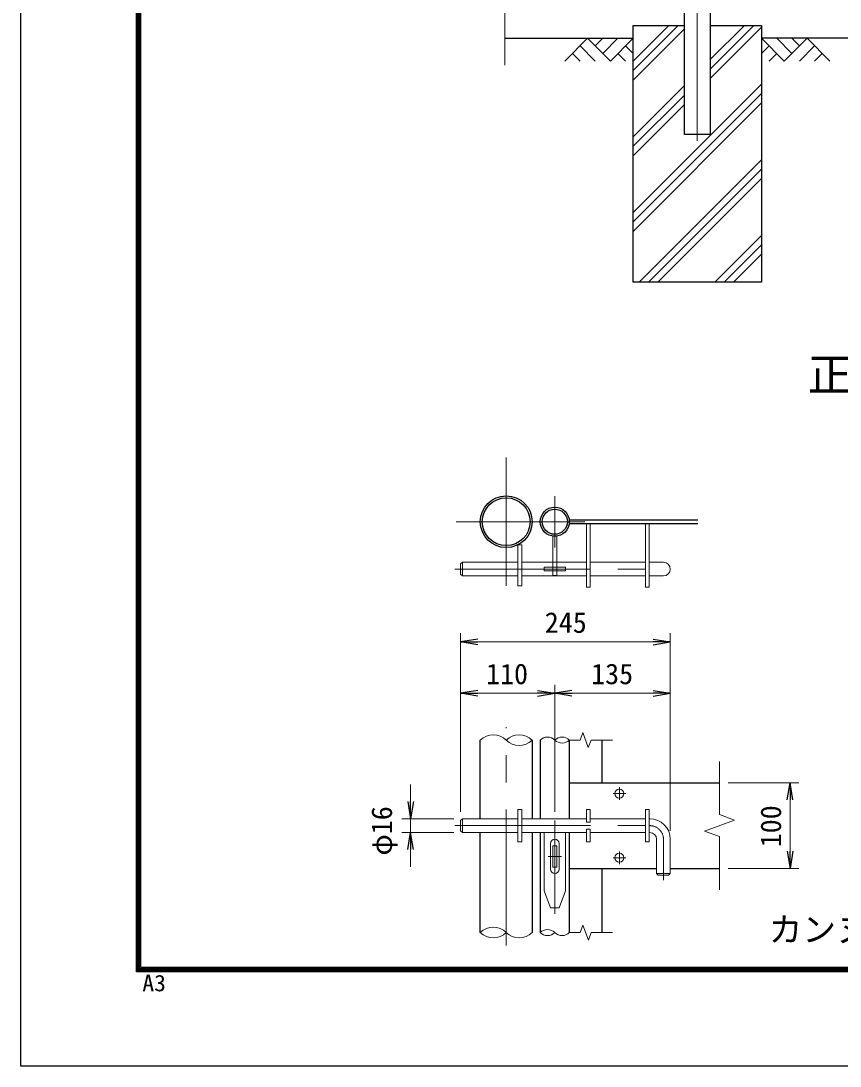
# Model space of a CAD drawing. Units: millimetres, scale not verified, with parts at other scales. Extents: x -4200 to 4200, y -2970 to 2970.
# Drawn here: x -4200 to -2285, y -2970 to -528 of the extents above; entities that cross this region are included whole.
import ezdxf
from ezdxf.enums import TextEntityAlignment as Align

# ---------------------------------------------------------------- set-up
doc = ezdxf.new("R2010")
doc.units = ezdxf.units.MM
doc.header["$LTSCALE"] = 10
doc.linetypes.add('DASHED', pattern=[7.5, 6, -1.5])
doc.linetypes.add('USER1', pattern=[50.8, 31.75, -6.35, 6.35, -6.35])
for name, color, linetype, lineweight in [('0-0_D-STR1', 1, 'Continuous', 25), ('0-1_D-DCR-HCH', 7, 'Continuous', 13), ('0-3_D-STR3', 3, 'Continuous', 13), ('0-4_D-BMK', 2, 'USER1', 13), ('0-5_D-STR4', 7, 'Continuous', 25), ('0-6_D-BGD', 7, 'Continuous', 25), ('0-8_D-STR-DIM', 7, 'Continuous', 13), ('0-B_D-TTL-TXT', 7, 'Continuous', 25), ('0-C_D-TTL', 7, 'Continuous', 25)]:
    doc.layers.add(name, color=color, linetype=linetype, lineweight=lineweight)
doc.layers.add('0-9_0', color=7, linetype='Continuous')
doc.styles.add('ＭＳ ゴシック', font='')
doc.styles.get('ＭＳ ゴシック').set_extended_font_data('MS Gothic')

# ---------------------------------------------------------------- blocks, each defined once
blk = doc.blocks.new('_Open')
at = {"layer": '0-9_0'}
blk.add_line((-10, 1.667), (0, 0), dxfattribs=at)
blk.add_lwpolyline([(-10, -1.667), (0, 0), (-10, 0)], dxfattribs=at)

msp = doc.modelspace()

# ---------------------------------------------------------------- linework, layer by layer
at = {"layer": '0-0_D-STR1'}
for p, q in [((-2918.2, -1693.47), (-2617.9, -1693.47)), ((-2918.2, -1702.47), (-2617.9, -1702.47)), ((-3125.9, -2391.97), (-3125.9, -2207.97)), ((-3004.9, -2207.97), (-3004.9, -2391.97)), ((-2985.9, -2207.97), (-2985.9, -2391.97)), ((-2917.9, -2207.97), (-2917.9, -2391.97)), ((-2841.9, -2207.97), (-2841.9, -2307.97)), ((-2917.9, -2307.97), (-2566.9, -2307.97)), ((-3125.9, -2657.97), (-3125.9, -2423.97)), ((-3004.9, -2423.97), (-3004.9, -2657.97)), ((-2985.9, -2423.97), (-2985.9, -2657.97)), ((-2917.9, -2423.97), (-2917.9, -2657.97)), ((-2917.9, -2507.97), (-2713.9, -2507.97)), ((-2841.9, -2507.97), (-2841.9, -2657.97)), ((-2681.9, -2507.97), (-2566.9, -2507.97))]:
    msp.add_line(p, q, dxfattribs=at)
msp.add_lwpolyline([(-2588.48, 218.59), (-2588.48, -793.41), (-2648.98, -793.41), (-2648.98, -508.41)], dxfattribs=at)
for centre, radius in [((-3065.4, -1697.97), 60.5), ((-3065.4, -1697.97), 55.9), ((-2951.9, -1697.97), 34), ((-2951.9, -1697.97), 29.4)]:
    msp.add_circle(centre, radius, dxfattribs=at)
at = {"layer": '0-1_D-DCR-HCH'}
for p, q in [((-2768.73, -644.01), (-2663.12, -538.41)), ((-2768.73, -621.92), (-2685.21, -538.41)), ((-2768.73, -666.11), (-2648.98, -546.36)), ((-2588.48, -640.54), (-2486.34, -538.41)), ((-2588.48, -618.44), (-2508.44, -538.41)), ((-2588.48, -662.64), (-2468.73, -542.89)), ((-2875.15, -568.41), (-2928.36, -621.62)), ((-2875.15, -568.41), (-2821.94, -621.62)), ((-2857.5, -586.24), (-2839.67, -568.41)), ((-2839.67, -603.88), (-2804.2, -568.41)), ((-2821.94, -621.62), (-2768.73, -568.41)), ((-2415.51, -621.62), (-2468.73, -568.41)), ((-2397.78, -603.88), (-2433.25, -568.41)), ((-2362.3, -568.41), (-2415.51, -621.62)), ((-2380.04, -586.14), (-2397.78, -568.41)), ((-2362.3, -568.41), (-2309.09, -621.62)), ((-2910.62, -603.88), (-2892.81, -621.62)), ((-2892.89, -586.14), (-2857.25, -621.62)), ((-2804.2, -603.88), (-2786.38, -621.62)), ((-2786.46, -586.14), (-2768.73, -603.8)), ((-2450.99, -586.14), (-2468.73, -603.8)), ((-2433.25, -603.88), (-2451.07, -621.62)), ((-2344.56, -586.14), (-2380.2, -621.62)), ((-2326.83, -603.88), (-2344.65, -621.62)), ((-2768.73, -975.47), (-2468.73, -675.47)), ((-2768.73, -798.69), (-2648.98, -678.94)), ((-2768.73, -997.57), (-2468.73, -697.57)), ((-2768.73, -820.79), (-2648.98, -701.04)), ((-2768.73, -1019.67), (-2468.73, -719.67)), ((-2768.73, -842.89), (-2648.98, -723.14)), ((-2754.88, -1138.41), (-2468.73, -852.25)), ((-2732.79, -1138.41), (-2468.73, -874.34)), ((-2710.69, -1138.41), (-2468.73, -896.44)), ((-2578.11, -1138.41), (-2468.73, -1029.02)), ((-2556.01, -1138.41), (-2468.73, -1051.12)), ((-2533.91, -1138.41), (-2468.73, -1073.22))]:
    msp.add_line(p, q, dxfattribs=at)
at = {"layer": '0-3_D-STR3'}
for p, q in [((-2877.9, -1702.47), (-2877.9, -1850.47)), ((-2868.9, -1702.47), (-2868.9, -1850.47)), ((-2739.9, -1702.47), (-2739.9, -1850.47)), ((-2730.9, -1702.47), (-2730.9, -1850.47)), ((-2956.4, -1731.97), (-2956.4, -1792.47)), ((-2947.4, -1731.97), (-2956.4, -1731.97)), ((-2947.4, -1731.97), (-2947.4, -1792.47)), ((-3037.9, -1751.85), (-3037.9, -1847.85)), ((-3037.9, -1751.85), (-3028.9, -1751.85)), ((-3028.9, -1847.85), (-3028.9, -1751.85)), ((-3171.9, -1796.47), (-3171.9, -1820.47)), ((-3167.9, -1792.47), (-3037.9, -1792.47)), ((-3028.9, -1792.47), (-2877.9, -1792.47)), ((-2868.9, -1792.47), (-2739.9, -1792.47)), ((-2730.9, -1792.47), (-2697.9, -1792.47)), ((-3167.9, -1824.47), (-3171.9, -1820.47)), ((-3167.9, -1824.47), (-3037.9, -1824.47)), ((-3028.9, -1824.47), (-2877.9, -1824.47)), ((-2868.9, -1824.47), (-2739.9, -1824.47)), ((-2730.9, -1824.47), (-2697.9, -1824.47)), ((-3037.9, -1847.85), (-3028.9, -1847.85)), ((-2877.9, -1850.47), (-2868.9, -1850.47)), ((-2739.9, -1850.47), (-2730.9, -1850.47)), ((-3167.9, -2391.97), (-3037.9, -2391.97)), ((-3037.9, -2445.97), (-3037.9, -2369.97)), ((-3037.9, -2369.97), (-3028.9, -2369.97)), ((-3028.9, -2445.97), (-3028.9, -2369.97)), ((-3028.9, -2391.97), (-2877.9, -2391.97)), ((-2877.9, -2399.97), (-2877.9, -2369.97)), ((-2877.9, -2369.97), (-2868.9, -2369.97)), ((-2868.9, -2399.97), (-2868.9, -2369.97)), ((-2868.9, -2391.97), (-2739.9, -2391.97)), ((-2739.9, -2445.97), (-2739.9, -2369.97)), ((-2739.9, -2369.97), (-2730.9, -2369.97)), ((-2730.9, -2445.97), (-2730.9, -2369.97)), ((-2730.9, -2391.97), (-2729.9, -2391.97)), ((-3171.9, -2395.97), (-3171.9, -2419.97)), ((-2877.9, -2399.97), (-2868.9, -2399.97)), ((-2877.9, -2445.97), (-2877.9, -2415.97)), ((-2877.9, -2415.97), (-2868.9, -2415.97)), ((-2868.9, -2445.97), (-2868.9, -2415.97)), ((-3167.9, -2423.97), (-3171.9, -2419.97)), ((-3167.9, -2423.97), (-3037.9, -2423.97)), ((-3028.9, -2423.97), (-2877.9, -2423.97)), ((-2976.9, -2423.97), (-2976.9, -2559.97)), ((-2926.9, -2423.97), (-2926.9, -2559.97)), ((-2868.9, -2423.97), (-2739.9, -2423.97)), ((-2730.9, -2423.97), (-2729.9, -2423.97)), ((-2713.9, -2439.97), (-2713.9, -2519.97)), ((-2681.9, -2439.97), (-2681.9, -2519.97)), ((-3037.9, -2445.97), (-3028.9, -2445.97)), ((-2961.9, -2449.97), (-2961.9, -2509.97)), ((-2956.4, -2454.97), (-2956.4, -2504.97)), ((-2956.4, -2454.97), (-2947.4, -2454.97)), ((-2947.4, -2454.97), (-2947.4, -2504.97)), ((-2941.9, -2449.97), (-2941.9, -2509.97)), ((-2877.9, -2445.97), (-2868.9, -2445.97)), ((-2739.9, -2445.97), (-2730.9, -2445.97)), ((-2956.4, -2504.97), (-2947.4, -2504.97)), ((-2713.9, -2519.97), (-2709.9, -2523.97)), ((-2713.9, -2519.97), (-2681.9, -2519.97)), ((-2709.9, -2523.97), (-2685.9, -2523.97)), ((-2685.9, -2523.97), (-2681.9, -2519.97)), ((-2961.9, -2599.97), (-2976.9, -2559.97)), ((-2941.9, -2599.97), (-2926.9, -2559.97)), ((-2961.9, -2599.97), (-2941.9, -2599.97))]:
    msp.add_line(p, q, dxfattribs=at)
at = {"layer": '0-3_D-STR3', "color": 4, "linetype": 'DASHED', "lineweight": 9}
for p, q in [((-2976.9, -1803.97), (-2926.9, -1803.97)), ((-2976.9, -1803.97), (-2976.9, -1812.97)), ((-2956.4, -1792.47), (-2956.4, -1823.97)), ((-2947.4, -1792.47), (-2947.4, -1823.97)), ((-2926.9, -1803.97), (-2926.9, -1812.97)), ((-2976.9, -1812.97), (-2926.9, -1812.97)), ((-2947.4, -1823.97), (-2956.4, -1823.97))]:
    msp.add_line(p, q, dxfattribs=at)
at = {"layer": '0-3_D-STR3'}
for points in [[(-3171.9, -1796.47), (-3167.9, -1792.47), (-3167.9, -1824.47)], [(-3171.9, -2395.97), (-3167.9, -2391.97), (-3167.9, -2423.97)]]:
    msp.add_lwpolyline(points, dxfattribs=at)
for centre in [(-2800.9, -2332.97), (-2800.9, -2482.97)]:
    msp.add_circle(centre, 10.5, dxfattribs=at)
for centre, radius, start, end in [((-2697.9, -1808.47), 16, 270, 90), ((-2729.9, -2439.97), 48, 0, 90), ((-2951.9, -2449.97), 10, 0, 180), ((-2729.9, -2439.97), 16, 0, 90), ((-2951.9, -2509.97), 10, 180, 0)]:
    msp.add_arc(centre, radius, start, end, dxfattribs=at)
at = {"layer": '0-4_D-BMK'}
for p, q in [((-2618.73, -808.41), (-2618.73, 1001.59)), ((-3065.4, -1547.97), (-3065.4, -1847.97)), ((-2951.9, -1757.97), (-2951.9, -1637.97)), ((-3182.44, -1697.97), (-2881.44, -1697.97)), ((-3185.64, -1808.47), (-2729.9, -1808.47)), ((-3065.4, -2687.97), (-3065.4, -2177.97)), ((-2800.9, -2318.09), (-2800.9, -2347.85)), ((-2786.02, -2332.97), (-2815.78, -2332.97)), ((-3185.64, -2407.97), (-2729.9, -2407.97)), ((-2951.9, -2395.97), (-2951.9, -2613.97)), ((-2697.9, -2439.97), (-2697.9, -2535.61)), ((-2967.45, -2479.97), (-2936.36, -2479.97)), ((-2786.02, -2482.97), (-2815.78, -2482.97)), ((-2800.9, -2468.09), (-2800.9, -2497.85))]:
    msp.add_line(p, q, dxfattribs=at)
msp.add_arc((-2729.9, -2439.97), 32, 0, 90, dxfattribs=at)
at = {"layer": '0-5_D-STR4'}
msp.add_line((-2768.73, -538.41), (-2648.98, -538.41), dxfattribs=at)
msp.add_lwpolyline([(-2588.48, -538.41), (-2468.73, -538.41), (-2468.73, -1138.41), (-2768.73, -1138.41), (-2768.73, -538.41)], dxfattribs=at)
at = {"layer": '0-6_D-BGD'}
for p, q in [((-3068.73, -568.41), (-2768.73, -568.41)), ((-1733.73, -568.41), (-2468.73, -568.41))]:
    msp.add_line(p, q, dxfattribs=at)
at = {"layer": '0-8_D-STR-DIM'}
for p, q in [((-3068.73, -631.41), (-3068.73, 210.94)), ((-3171.9, -2375.97), (-3171.9, -1958.7)), ((-2681.9, -2419.97), (-2681.9, -1958.7)), ((-3131.9, -1978.7), (-2721.9, -1978.7)), ((-3171.9, -2375.97), (-3171.9, -2078.7)), ((-3131.9, -2098.7), (-2991.9, -2098.7)), ((-2951.9, -2375.97), (-2951.9, -2078.7)), ((-2951.9, -2375.97), (-2951.9, -2078.7)), ((-2911.9, -2098.7), (-2721.9, -2098.7)), ((-2681.9, -2419.97), (-2681.9, -2078.7)), ((-2886.31, -2190.35), (-2892.73, -2207.97)), ((-2873.49, -2225.59), (-2886.31, -2190.35)), ((-2917.9, -2207.97), (-2892.73, -2207.97)), ((-2867.08, -2207.97), (-2873.49, -2225.59)), ((-2867.08, -2207.97), (-2816.9, -2207.97)), ((-2566.9, -2257.97), (-2566.9, -2382.31)), ((-3289, -2351.97), (-3289, -2311.97)), ((-2546.9, -2307.97), (-2381.81, -2307.97)), ((-2401.81, -2467.97), (-2401.81, -2347.97)), ((-3187.9, -2391.97), (-3309, -2391.97)), ((-3289, -2423.97), (-3289, -2391.97)), ((-2531.66, -2395.14), (-2566.9, -2382.31)), ((-2602.14, -2420.79), (-2531.66, -2395.14)), ((-3187.9, -2423.97), (-3309, -2423.97)), ((-2566.9, -2433.62), (-2602.14, -2420.79)), ((-2566.9, -2433.62), (-2566.9, -2557.97)), ((-3289, -2463.97), (-3289, -2503.97)), ((-2546.9, -2507.97), (-2381.81, -2507.97)), ((-2917.81, -2657.97), (-2892.64, -2657.97)), ((-2886.23, -2640.35), (-2892.64, -2657.97)), ((-2873.4, -2675.59), (-2886.23, -2640.35)), ((-2866.99, -2657.97), (-2873.4, -2675.59)), ((-2866.99, -2657.97), (-2816.81, -2657.97))]:
    msp.add_line(p, q, dxfattribs=at)
for centre, radius, start, end in [((-3095.65, -2238.41), 42.92, 45.18146, 134.81854), ((-3035.15, -2238.41), 42.92, 45.18146, 134.81854), ((-3035.15, -2177.52), 42.92, 225.18146, 314.81854), ((-2968.9, -2225.08), 24.12, 45.18146, 134.81854), ((-2934.9, -2225.08), 24.12, 45.18146, 134.81854), ((-2934.9, -2190.86), 24.12, 225.18146, 314.81854), ((-3095.65, -2688.41), 42.92, 45.18146, 134.81854), ((-3095.65, -2627.52), 42.92, 225.18146, 314.81854), ((-3035.15, -2627.52), 42.92, 225.18146, 314.81854), ((-2968.9, -2675.08), 24.12, 45.18146, 134.81854), ((-2968.9, -2640.86), 24.12, 225.18146, 314.81854), ((-2934.9, -2640.86), 24.12, 225.18146, 314.81854)]:
    msp.add_arc(centre, radius, start, end, dxfattribs=at)
at = {"layer": '0-C_D-TTL', "color": 2}
msp.add_lwpolyline([(-4199.68, 2970.23), (4200.32, 2970.23), (4200.32, -2969.77), (-4199.68, -2969.77)], close=True, dxfattribs=at)
at = {"layer": '0-C_D-TTL'}
for points in [[(-3929.68, 2750.23), (3930.32, 2750.23), (3930.32, -2749.77), (-3929.68, -2749.77)], [(-3927.18, 2747.73), (3927.82, 2747.73), (3927.82, -2747.27), (-3927.18, -2747.27)], [(-3924.68, 2745.23), (3925.32, 2745.23), (3925.32, -2744.77), (-3924.68, -2744.77)], [(-3922.18, 2742.73), (3922.82, 2742.73), (3922.82, -2742.27), (-3922.18, -2742.27)], [(-3919.68, 2740.23), (3920.32, 2740.23), (3920.32, -2739.77), (-3919.68, -2739.77)]]:
    msp.add_lwpolyline(points, close=True, dxfattribs=at)

# ---------------------------------------------------------------- block references
at = {"layer": '0-8_D-STR-DIM', "xscale": 4, "yscale": 4}
for p, rotation in [((-3171.9, -1978.7), 180), ((-3171.9, -2098.7), 180), ((-2951.9, -2098.7), 180), ((-2401.81, -2307.97), 90), ((-3289, -2391.97), 270), ((-3289, -2423.97), 90), ((-2401.81, -2507.97), 270)]:
    msp.add_blockref('_Open', p, dxfattribs=dict(at, rotation=rotation))
for p in [(-2681.9, -1978.7), (-2951.9, -2098.7), (-2681.9, -2098.7)]:
    msp.add_blockref('_Open', p, dxfattribs=at)

# ---------------------------------------------------------------- texts
at = {"layer": '0-8_D-STR-DIM', "style": 'ＭＳ ゴシック'}
for s, p in [('245', (-2975.25, -1971.95)), ('110', (-3112.55, -2091.95)), ('135', (-2866.9, -2091.95))]:
    msp.add_text(s, height=48.09, dxfattribs=at).set_placement(p, align=Align.BOTTOM_LEFT)
for s, p in [('φ16', (-3317.95, -2477.77)), ('100', (-2408.56, -2458.62))]:
    msp.add_text(s, height=48.09, rotation=90, dxfattribs=at).set_placement(p, align=Align.BOTTOM_LEFT)
at = {"layer": '0-B_D-TTL-TXT', "style": 'ＭＳ ゴシック'}
for s, height, p in [('正\u3000面\u3000図', 76.98, (-2361.13, -1416.08)), ('カンヌキ取付詳細図', 57.7, (-2452.09, -2696.54))]:
    msp.add_text(s, height=height, dxfattribs=at).set_placement(p, align=Align.BOTTOM_LEFT)
at = {"layer": '0-C_D-TTL', "style": 'ＭＳ ゴシック', "width": 1.05}
msp.add_text('A3', height=38.49, dxfattribs=at).set_placement((-3915.77, -2806.58), align=Align.BOTTOM_LEFT)

doc.saveas('drawing.dxf')
